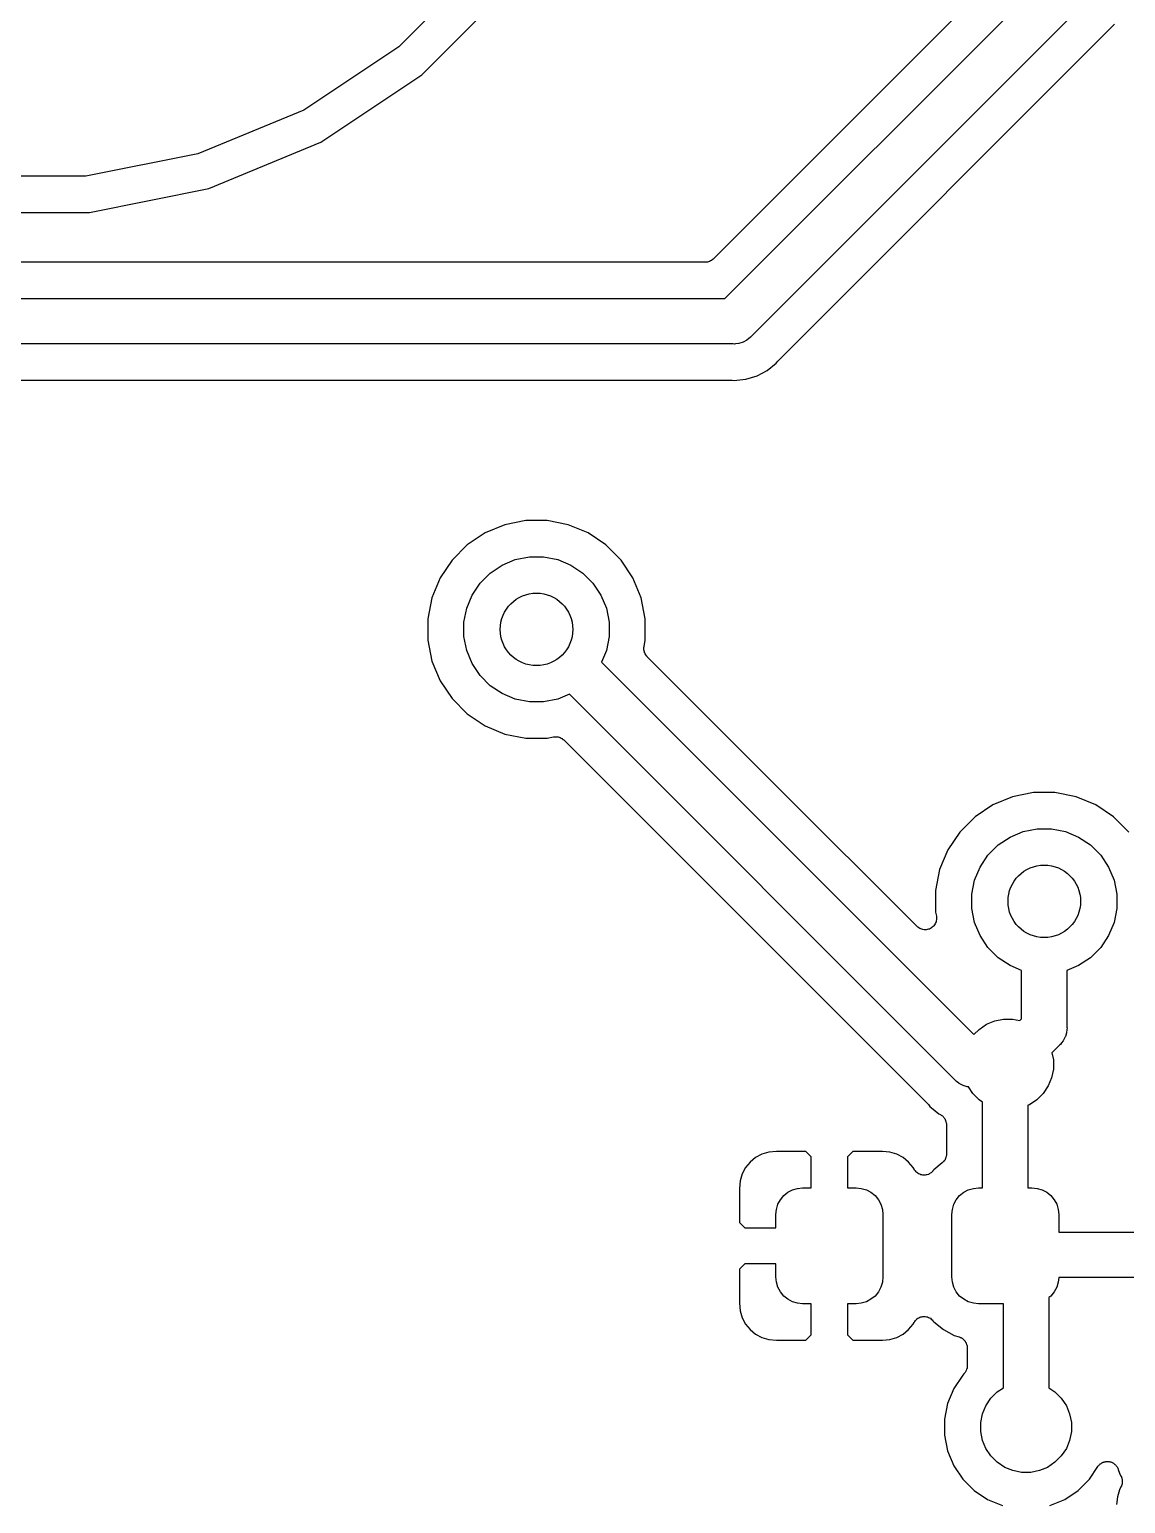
# Model space of a CAD drawing. Extents: x 113.2 to 188.8, y -123.8 to -78.2.
# Drawn here: x 151 to 157.05, y -111.52 to -103.39 of the extents above; entities that cross this region are included whole.
import ezdxf

# ---------------------------------------------------------------- set-up
doc = ezdxf.new("R2010")
doc.units = 0
doc.layers.add('BLACK', color=7, linetype='CONTINUOUS')

msp = doc.modelspace()

# ---------------------------------------------------------------- linework, layer by layer
at = {"layer": 'BLACK', "linetype": 'CONTINUOUS'}
for p, q in [((153.486, -103.04), (153.04, -103.486)), ((156.406, -103.025), (154.774, -104.657)), ((154.839, -104.875), (156.647, -103.067)), ((153.167, -103.641), (153.641, -103.167)), ((156.856, -103.211), (154.983, -105.084)), ((155.134, -105.216), (156.988, -103.362)), ((153.04, -103.486), (152.516, -103.836)), ((152.611, -104.013), (153.167, -103.641)), ((152.516, -103.836), (151.933, -104.077)), ((151.992, -104.269), (152.611, -104.013)), ((151.933, -104.077), (151.315, -104.2)), ((151.315, -104.2), (150.685, -104.2)), ((151.335, -104.4), (151.992, -104.269)), ((150.665, -104.4), (151.335, -104.4)), ((154.73, -104.675), (149.361, -104.675)), ((154.736, -104.674), (154.73, -104.675)), ((154.742, -104.674), (154.736, -104.674)), ((154.748, -104.672), (154.742, -104.674)), ((154.742, -104.674), (154.742, -104.674)), ((154.742, -104.674), (154.742, -104.674)), ((154.753, -104.671), (154.748, -104.672)), ((154.754, -104.67), (154.753, -104.671)), ((154.759, -104.668), (154.754, -104.67)), ((154.754, -104.67), (154.754, -104.67)), ((154.764, -104.665), (154.759, -104.668)), ((154.765, -104.665), (154.764, -104.665)), ((154.769, -104.661), (154.765, -104.664)), ((154.765, -104.664), (154.765, -104.665)), ((154.774, -104.657), (154.769, -104.661)), ((154.774, -104.657), (154.774, -104.657)), ((154.774, -104.657), (154.774, -104.657)), ((154.774, -104.657), (154.774, -104.657)), ((154.774, -104.657), (154.774, -104.657)), ((149.252, -104.875), (154.839, -104.875)), ((154.885, -105.125), (149.206, -105.125)), ((154.891, -105.126), (154.885, -105.125)), ((154.897, -105.125), (154.891, -105.126)), ((154.915, -105.123), (154.897, -105.125)), ((154.897, -105.125), (154.897, -105.125)), ((154.939, -105.116), (154.915, -105.123)), ((154.96, -105.104), (154.939, -105.116)), ((154.98, -105.089), (154.96, -105.104)), ((154.983, -105.084), (154.98, -105.089)), ((155.016, -105.302), (155.072, -105.272)), ((155.072, -105.272), (155.122, -105.231)), ((155.122, -105.231), (155.13, -105.221)), ((155.13, -105.22), (155.132, -105.218)), ((155.13, -105.221), (155.13, -105.22)), ((155.132, -105.218), (155.134, -105.216)), ((149.219, -105.325), (154.872, -105.325)), ((154.872, -105.325), (154.873, -105.325)), ((154.873, -105.325), (154.875, -105.325)), ((154.875, -105.325), (154.878, -105.325)), ((154.878, -105.325), (154.891, -105.327)), ((154.891, -105.327), (154.904, -105.325)), ((154.904, -105.325), (154.954, -105.32)), ((154.904, -105.325), (154.904, -105.325)), ((154.954, -105.32), (155.016, -105.302)), ((153.741, -106.1), (153.625, -106.123)), ((153.859, -106.1), (153.741, -106.1)), ((153.975, -106.123), (153.859, -106.1)), ((153.516, -106.168), (153.418, -106.234)), ((153.625, -106.123), (153.516, -106.168)), ((154.084, -106.168), (153.975, -106.123)), ((154.182, -106.234), (154.084, -106.168)), ((153.418, -106.234), (153.334, -106.318)), ((154.266, -106.318), (154.182, -106.234)), ((153.334, -106.318), (153.268, -106.416)), ((153.545, -106.389), (153.611, -106.346)), ((153.611, -106.346), (153.683, -106.315)), ((153.683, -106.315), (153.761, -106.3)), ((153.761, -106.3), (153.839, -106.3)), ((153.839, -106.3), (153.917, -106.315)), ((153.917, -106.315), (153.989, -106.346)), ((153.989, -106.346), (154.055, -106.389)), ((154.332, -106.416), (154.266, -106.318)), ((153.268, -106.416), (153.223, -106.525)), ((153.489, -106.445), (153.545, -106.389)), ((154.055, -106.389), (154.111, -106.445)), ((154.377, -106.525), (154.332, -106.416)), ((153.446, -106.511), (153.489, -106.445)), ((154.111, -106.445), (154.154, -106.511)), ((153.223, -106.525), (153.2, -106.641)), ((153.4, -106.661), (153.415, -106.583)), ((153.415, -106.583), (153.446, -106.511)), ((154.154, -106.511), (154.185, -106.583)), ((154.185, -106.583), (154.2, -106.661)), ((154.4, -106.641), (154.377, -106.525)), ((153.2, -106.641), (153.2, -106.759)), ((153.4, -106.739), (153.4, -106.661)), ((154.2, -106.661), (154.2, -106.739)), ((154.4, -106.759), (154.4, -106.641)), ((153.415, -106.817), (153.4, -106.739)), ((154.2, -106.739), (154.185, -106.817)), ((153.2, -106.759), (153.223, -106.875)), ((153.446, -106.889), (153.415, -106.817)), ((154.185, -106.817), (154.158, -106.881)), ((154.392, -106.8), (154.393, -106.794)), ((154.392, -106.806), (154.392, -106.8)), ((154.392, -106.812), (154.392, -106.806)), ((154.392, -106.806), (154.392, -106.806)), ((154.392, -106.806), (154.392, -106.806)), ((154.393, -106.818), (154.392, -106.812)), ((154.393, -106.794), (154.4, -106.759)), ((154.395, -106.824), (154.393, -106.818)), ((154.393, -106.818), (154.393, -106.818)), ((154.393, -106.818), (154.393, -106.818)), ((154.396, -106.83), (154.395, -106.824)), ((154.397, -106.83), (154.396, -106.83)), ((154.396, -106.83), (154.396, -106.83)), ((154.399, -106.835), (154.397, -106.83)), ((153.223, -106.875), (153.268, -106.984)), ((153.489, -106.955), (153.446, -106.889)), ((154.158, -106.881), (156.212, -108.935)), ((154.402, -106.84), (154.399, -106.835)), ((154.402, -106.841), (154.402, -106.84)), ((154.406, -106.845), (154.402, -106.841)), ((154.402, -106.841), (154.402, -106.841)), ((154.41, -106.85), (154.406, -106.845)), ((154.41, -106.851), (154.41, -106.85)), ((154.41, -106.85), (154.41, -106.85)), ((154.41, -106.85), (154.41, -106.85)), ((154.41, -106.85), (154.41, -106.85)), ((155.124, -107.564), (154.41, -106.851)), ((153.268, -106.984), (153.334, -107.082)), ((153.545, -107.011), (153.489, -106.955)), ((153.611, -107.054), (153.545, -107.011)), ((153.683, -107.085), (153.611, -107.054)), ((153.981, -107.058), (153.917, -107.085)), ((156.107, -109.184), (153.981, -107.058)), ((153.334, -107.082), (153.418, -107.166)), ((153.761, -107.1), (153.683, -107.085)), ((153.839, -107.1), (153.761, -107.1)), ((153.917, -107.085), (153.839, -107.1)), ((153.418, -107.166), (153.516, -107.232)), ((153.516, -107.232), (153.625, -107.277)), ((153.625, -107.277), (153.741, -107.3)), ((153.741, -107.3), (153.859, -107.3)), ((153.859, -107.3), (153.894, -107.293)), ((153.894, -107.293), (153.894, -107.293)), ((153.894, -107.293), (153.894, -107.293)), ((153.894, -107.293), (153.894, -107.293)), ((153.894, -107.293), (153.895, -107.293)), ((153.895, -107.293), (153.901, -107.292)), ((153.901, -107.292), (153.906, -107.292)), ((153.906, -107.292), (153.907, -107.292)), ((153.907, -107.292), (153.907, -107.292)), ((153.907, -107.292), (153.913, -107.293)), ((153.913, -107.293), (153.919, -107.293)), ((153.919, -107.293), (153.919, -107.293)), ((153.919, -107.293), (153.919, -107.293)), ((153.919, -107.293), (153.925, -107.295)), ((153.925, -107.295), (153.93, -107.297)), ((153.93, -107.297), (153.931, -107.297)), ((153.931, -107.297), (153.931, -107.297)), ((153.931, -107.297), (153.936, -107.3)), ((153.936, -107.3), (153.941, -107.302)), ((153.941, -107.302), (153.941, -107.303)), ((153.941, -107.303), (153.942, -107.303)), ((153.942, -107.303), (153.946, -107.307)), ((153.946, -107.307), (153.951, -107.31)), ((153.951, -107.31), (155.957, -109.316)), ((155.899, -108.339), (155.124, -107.564)), ((156.425, -107.623), (156.316, -107.668)), ((156.541, -107.6), (156.425, -107.623)), ((156.659, -107.6), (156.541, -107.6)), ((156.775, -107.623), (156.659, -107.6)), ((156.884, -107.668), (156.775, -107.623)), ((156.316, -107.668), (156.218, -107.734)), ((156.982, -107.734), (156.884, -107.668)), ((156.218, -107.734), (156.134, -107.818)), ((156.483, -107.815), (156.561, -107.8)), ((156.561, -107.8), (156.639, -107.8)), ((156.639, -107.8), (156.717, -107.815)), ((157.066, -107.818), (156.982, -107.734)), ((156.134, -107.818), (156.068, -107.916)), ((156.289, -107.945), (156.345, -107.889)), ((156.345, -107.889), (156.411, -107.846)), ((156.411, -107.846), (156.483, -107.815)), ((156.717, -107.815), (156.789, -107.846)), ((156.789, -107.846), (156.855, -107.889)), ((156.855, -107.889), (156.911, -107.945)), ((156.068, -107.916), (156.023, -108.025)), ((156.246, -108.011), (156.289, -107.945)), ((156.911, -107.945), (156.954, -108.011)), ((156.023, -108.025), (156, -108.141)), ((156.215, -108.083), (156.246, -108.011)), ((156.954, -108.011), (156.985, -108.083)), ((156.2, -108.161), (156.215, -108.083)), ((156.985, -108.083), (157, -108.161)), ((156, -108.141), (156, -108.259)), ((156.2, -108.239), (156.2, -108.161)), ((157, -108.161), (157, -108.239)), ((156, -108.259), (156.005, -108.282)), ((156.005, -108.282), (156.005, -108.283)), ((156.005, -108.283), (156.005, -108.289)), ((156.005, -108.289), (156.006, -108.295)), ((156.006, -108.295), (156.005, -108.301)), ((156.006, -108.295), (156.006, -108.295)), ((156.006, -108.295), (156.006, -108.295)), ((156.215, -108.317), (156.2, -108.239)), ((157, -108.239), (156.985, -108.317)), ((155.903, -108.343), (155.899, -108.339)), ((155.908, -108.347), (155.903, -108.343)), ((155.914, -108.35), (155.908, -108.347)), ((155.908, -108.347), (155.908, -108.347)), ((155.908, -108.347), (155.908, -108.347)), ((155.919, -108.352), (155.914, -108.35)), ((155.925, -108.354), (155.919, -108.352)), ((155.919, -108.352), (155.919, -108.352)), ((155.919, -108.352), (155.919, -108.352)), ((155.93, -108.356), (155.925, -108.354)), ((155.931, -108.356), (155.93, -108.356)), ((155.93, -108.356), (155.93, -108.356)), ((155.937, -108.357), (155.931, -108.356)), ((155.943, -108.357), (155.937, -108.357)), ((155.949, -108.357), (155.943, -108.357)), ((155.943, -108.357), (155.943, -108.357)), ((155.943, -108.357), (155.943, -108.357)), ((155.955, -108.356), (155.949, -108.357)), ((155.961, -108.354), (155.955, -108.356)), ((155.955, -108.356), (155.955, -108.356)), ((155.955, -108.356), (155.955, -108.356)), ((155.967, -108.353), (155.961, -108.354)), ((155.972, -108.35), (155.967, -108.353)), ((155.967, -108.353), (155.967, -108.353)), ((155.967, -108.353), (155.967, -108.353)), ((155.977, -108.347), (155.972, -108.35)), ((155.978, -108.347), (155.977, -108.347)), ((155.977, -108.347), (155.977, -108.347)), ((155.982, -108.343), (155.978, -108.347)), ((155.987, -108.339), (155.982, -108.343)), ((155.991, -108.335), (155.987, -108.339)), ((155.987, -108.339), (155.987, -108.339)), ((155.987, -108.339), (155.987, -108.339)), ((155.995, -108.33), (155.991, -108.335)), ((155.998, -108.324), (155.995, -108.33)), ((155.995, -108.33), (155.995, -108.33)), ((155.995, -108.33), (155.995, -108.33)), ((156.001, -108.319), (155.998, -108.324)), ((156.003, -108.313), (156.001, -108.319)), ((156.001, -108.319), (156.001, -108.319)), ((156.001, -108.319), (156.001, -108.319)), ((156.004, -108.307), (156.003, -108.313)), ((156.005, -108.301), (156.004, -108.307)), ((156.004, -108.307), (156.004, -108.307)), ((156.004, -108.307), (156.004, -108.307)), ((156.246, -108.389), (156.215, -108.317)), ((156.985, -108.317), (156.954, -108.389)), ((156.289, -108.455), (156.246, -108.389)), ((156.345, -108.511), (156.289, -108.455)), ((156.911, -108.455), (156.855, -108.511)), ((156.954, -108.389), (156.911, -108.455)), ((156.411, -108.554), (156.345, -108.511)), ((156.855, -108.511), (156.789, -108.554)), ((156.475, -108.581), (156.411, -108.554)), ((156.475, -108.848), (156.475, -108.581)), ((156.789, -108.554), (156.725, -108.581)), ((156.725, -108.581), (156.725, -108.894)), ((156.282, -108.878), (156.327, -108.86)), ((156.327, -108.86), (156.375, -108.85)), ((156.375, -108.85), (156.425, -108.85)), ((156.425, -108.85), (156.465, -108.858)), ((156.465, -108.858), (156.475, -108.848)), ((156.212, -108.935), (156.241, -108.906)), ((156.241, -108.906), (156.282, -108.878)), ((156.716, -108.948), (156.704, -108.97)), ((156.717, -108.945), (156.716, -108.948)), ((156.723, -108.925), (156.717, -108.945)), ((156.725, -108.906), (156.723, -108.925)), ((156.725, -108.894), (156.726, -108.9)), ((156.726, -108.9), (156.725, -108.906)), ((156.725, -108.906), (156.725, -108.906)), ((156.684, -108.993), (156.642, -109.035)), ((156.689, -108.989), (156.684, -108.993)), ((156.695, -108.981), (156.689, -108.989)), ((156.704, -108.97), (156.695, -108.981)), ((156.642, -109.035), (156.65, -109.075)), ((156.65, -109.075), (156.65, -109.125)), ((156.111, -109.189), (156.107, -109.184)), ((156.116, -109.193), (156.111, -109.189)), ((156.64, -109.173), (156.622, -109.218)), ((156.65, -109.125), (156.64, -109.173)), ((156.129, -109.203), (156.116, -109.193)), ((156.116, -109.193), (156.116, -109.193)), ((156.13, -109.204), (156.129, -109.203)), ((156.152, -109.216), (156.13, -109.204)), ((156.175, -109.223), (156.152, -109.216)), ((156.182, -109.224), (156.175, -109.223)), ((156.206, -109.259), (156.182, -109.224)), ((156.241, -109.294), (156.206, -109.259)), ((156.594, -109.259), (156.559, -109.294)), ((156.622, -109.218), (156.594, -109.259)), ((155.957, -109.316), (155.957, -109.317)), ((155.957, -109.317), (155.959, -109.319)), ((155.959, -109.319), (155.961, -109.321)), ((155.961, -109.321), (155.969, -109.331)), ((155.969, -109.331), (155.979, -109.339)), ((155.979, -109.339), (155.979, -109.339)), ((155.979, -109.339), (156.019, -109.372)), ((156.26, -109.307), (156.241, -109.294)), ((156.26, -109.78), (156.26, -109.307)), ((156.518, -109.322), (156.51, -109.325)), ((156.51, -109.325), (156.51, -109.78)), ((156.559, -109.294), (156.518, -109.322)), ((156.019, -109.372), (156.027, -109.376)), ((156.027, -109.376), (156.028, -109.376)), ((156.028, -109.376), (156.03, -109.378)), ((156.03, -109.378), (156.032, -109.379)), ((156.032, -109.379), (156.035, -109.381)), ((156.035, -109.381), (156.038, -109.383)), ((156.038, -109.383), (156.04, -109.385)), ((156.04, -109.385), (156.042, -109.387)), ((156.042, -109.387), (156.044, -109.39)), ((156.044, -109.39), (156.046, -109.392)), ((156.046, -109.392), (156.048, -109.394)), ((156.048, -109.394), (156.049, -109.397)), ((156.049, -109.397), (156.051, -109.4)), ((156.051, -109.4), (156.053, -109.402)), ((156.053, -109.402), (156.054, -109.405)), ((156.054, -109.405), (156.055, -109.407)), ((156.055, -109.407), (156.056, -109.411)), ((156.056, -109.411), (156.057, -109.414)), ((156.057, -109.414), (156.058, -109.416)), ((156.058, -109.416), (156.059, -109.419)), ((156.059, -109.419), (156.059, -109.422)), ((156.059, -109.422), (156.06, -109.426)), ((156.06, -109.426), (156.06, -109.429)), ((156.06, -109.429), (156.06, -109.431)), ((156.06, -109.431), (156.06, -109.595)), ((155.043, -109.594), (155.008, -109.613)), ((155.081, -109.583), (155.043, -109.594)), ((155.123, -109.579), (155.081, -109.583)), ((155.286, -109.58), (155.123, -109.579)), ((155.315, -109.609), (155.286, -109.58)), ((155.544, -109.58), (155.515, -109.609)), ((155.707, -109.579), (155.544, -109.58)), ((155.749, -109.583), (155.707, -109.579)), ((155.787, -109.594), (155.749, -109.583)), ((155.822, -109.613), (155.787, -109.594)), ((156.06, -109.595), (156.06, -109.596)), ((156.06, -109.596), (156.06, -109.598)), ((156.06, -109.598), (156.06, -109.601)), ((154.953, -109.668), (154.934, -109.703)), ((154.978, -109.638), (154.953, -109.668)), ((155.008, -109.613), (154.978, -109.638)), ((155.315, -109.78), (155.315, -109.609)), ((155.515, -109.609), (155.515, -109.78)), ((155.852, -109.638), (155.822, -109.613)), ((155.877, -109.668), (155.852, -109.638)), ((155.882, -109.677), (155.877, -109.668)), ((155.885, -109.682), (155.882, -109.677)), ((156.037, -109.643), (155.991, -109.681)), ((156.039, -109.641), (156.037, -109.643)), ((156.041, -109.64), (156.039, -109.641)), ((156.043, -109.637), (156.041, -109.64)), ((156.046, -109.635), (156.043, -109.637)), ((156.047, -109.632), (156.046, -109.635)), ((156.049, -109.63), (156.047, -109.632)), ((156.051, -109.627), (156.049, -109.63)), ((156.053, -109.625), (156.051, -109.627)), ((156.054, -109.622), (156.053, -109.625)), ((156.055, -109.62), (156.054, -109.622)), ((156.056, -109.616), (156.055, -109.62)), ((156.057, -109.613), (156.056, -109.616)), ((156.058, -109.611), (156.057, -109.613)), ((156.059, -109.608), (156.058, -109.611)), ((156.06, -109.601), (156.059, -109.605)), ((156.059, -109.605), (156.059, -109.608)), ((154.923, -109.741), (154.919, -109.783)), ((154.934, -109.703), (154.923, -109.741)), ((155.888, -109.687), (155.885, -109.682)), ((155.889, -109.687), (155.888, -109.687)), ((155.893, -109.692), (155.889, -109.687)), ((155.889, -109.687), (155.889, -109.687)), ((155.897, -109.696), (155.893, -109.692)), ((155.902, -109.699), (155.897, -109.696)), ((155.897, -109.696), (155.897, -109.696)), ((155.897, -109.696), (155.897, -109.696)), ((155.907, -109.703), (155.902, -109.699)), ((155.908, -109.703), (155.907, -109.703)), ((155.907, -109.703), (155.907, -109.703)), ((155.913, -109.705), (155.908, -109.703)), ((155.919, -109.708), (155.913, -109.705)), ((155.925, -109.709), (155.919, -109.708)), ((155.919, -109.708), (155.919, -109.708)), ((155.919, -109.708), (155.919, -109.708)), ((155.931, -109.71), (155.925, -109.709)), ((155.937, -109.71), (155.931, -109.71)), ((155.931, -109.71), (155.931, -109.71)), ((155.931, -109.71), (155.931, -109.71)), ((155.943, -109.71), (155.937, -109.71)), ((155.949, -109.709), (155.943, -109.71)), ((155.943, -109.71), (155.943, -109.71)), ((155.943, -109.71), (155.943, -109.71)), ((155.955, -109.708), (155.949, -109.709)), ((155.961, -109.706), (155.955, -109.708)), ((155.955, -109.708), (155.955, -109.708)), ((155.955, -109.708), (155.955, -109.708)), ((155.966, -109.703), (155.961, -109.706)), ((155.967, -109.703), (155.966, -109.703)), ((155.966, -109.703), (155.966, -109.703)), ((155.971, -109.7), (155.967, -109.703)), ((155.977, -109.697), (155.971, -109.7)), ((155.981, -109.692), (155.977, -109.697)), ((155.977, -109.697), (155.977, -109.697)), ((155.977, -109.697), (155.977, -109.697)), ((155.985, -109.688), (155.981, -109.692)), ((155.986, -109.688), (155.985, -109.688)), ((155.985, -109.688), (155.985, -109.688)), ((155.991, -109.681), (155.986, -109.687)), ((155.986, -109.687), (155.986, -109.688)), ((155.986, -109.688), (155.986, -109.688)), ((154.919, -109.783), (154.92, -109.971)), ((155.145, -109.846), (155.163, -109.823)), ((155.163, -109.823), (155.186, -109.805)), ((155.186, -109.805), (155.211, -109.791)), ((155.211, -109.791), (155.239, -109.783)), ((155.239, -109.783), (155.267, -109.78)), ((155.267, -109.78), (155.315, -109.78)), ((155.515, -109.78), (155.562, -109.78)), ((155.562, -109.78), (155.591, -109.783)), ((155.591, -109.783), (155.619, -109.791)), ((155.619, -109.791), (155.644, -109.805)), ((155.644, -109.805), (155.667, -109.823)), ((155.667, -109.823), (155.685, -109.846)), ((156.115, -109.846), (156.133, -109.823)), ((156.133, -109.823), (156.156, -109.805)), ((156.156, -109.805), (156.181, -109.791)), ((156.181, -109.791), (156.209, -109.783)), ((156.209, -109.783), (156.237, -109.78)), ((156.237, -109.78), (156.26, -109.78)), ((156.51, -109.78), (156.532, -109.78)), ((156.532, -109.78), (156.561, -109.783)), ((156.561, -109.783), (156.589, -109.791)), ((156.589, -109.791), (156.614, -109.805)), ((156.614, -109.805), (156.637, -109.823)), ((156.637, -109.823), (156.655, -109.846)), ((155.12, -109.927), (155.123, -109.899)), ((155.123, -109.899), (155.131, -109.871)), ((155.131, -109.871), (155.145, -109.846)), ((155.685, -109.846), (155.699, -109.871)), ((155.699, -109.871), (155.707, -109.899)), ((155.707, -109.899), (155.71, -109.927)), ((156.09, -109.927), (156.093, -109.899)), ((156.093, -109.899), (156.101, -109.871)), ((156.101, -109.871), (156.115, -109.846)), ((156.655, -109.846), (156.669, -109.871)), ((156.669, -109.871), (156.677, -109.899)), ((156.677, -109.899), (156.68, -109.927)), ((154.92, -109.971), (154.949, -110)), ((154.949, -110), (155.12, -110)), ((155.12, -110), (155.12, -109.927)), ((155.71, -109.927), (155.71, -110.272)), ((156.09, -110.272), (156.09, -109.927)), ((156.68, -109.927), (156.68, -110.025)), ((156.68, -110.025), (157.2, -110.025)), ((154.92, -110.229), (154.919, -110.417)), ((154.949, -110.2), (154.92, -110.229)), ((155.12, -110.2), (154.949, -110.2)), ((155.12, -110.272), (155.12, -110.2)), ((155.123, -110.301), (155.12, -110.272)), ((155.131, -110.329), (155.123, -110.301)), ((155.145, -110.354), (155.131, -110.329)), ((155.699, -110.329), (155.685, -110.354)), ((155.707, -110.301), (155.699, -110.329)), ((155.71, -110.272), (155.707, -110.301)), ((156.093, -110.301), (156.09, -110.272)), ((156.101, -110.329), (156.093, -110.301)), ((156.115, -110.354), (156.101, -110.329)), ((156.669, -110.329), (156.655, -110.354)), ((156.677, -110.301), (156.669, -110.329)), ((156.68, -110.275), (156.677, -110.301)), ((157.2, -110.275), (156.68, -110.275)), ((155.163, -110.377), (155.145, -110.354)), ((155.186, -110.395), (155.163, -110.377)), ((155.211, -110.409), (155.186, -110.395)), ((155.239, -110.417), (155.211, -110.409)), ((155.619, -110.409), (155.591, -110.417)), ((155.644, -110.395), (155.619, -110.409)), ((155.667, -110.377), (155.644, -110.395)), ((155.685, -110.354), (155.667, -110.377)), ((156.133, -110.377), (156.115, -110.354)), ((156.156, -110.395), (156.133, -110.377)), ((156.181, -110.409), (156.156, -110.395)), ((156.209, -110.417), (156.181, -110.409)), ((156.637, -110.377), (156.625, -110.386)), ((156.625, -110.386), (156.625, -110.883)), ((156.655, -110.354), (156.637, -110.377)), ((154.919, -110.417), (154.923, -110.459)), ((154.923, -110.459), (154.934, -110.497)), ((155.267, -110.42), (155.239, -110.417)), ((155.315, -110.42), (155.267, -110.42)), ((155.315, -110.591), (155.315, -110.42)), ((155.562, -110.42), (155.515, -110.42)), ((155.515, -110.42), (155.515, -110.591)), ((155.591, -110.417), (155.562, -110.42)), ((155.914, -110.494), (155.919, -110.492)), ((155.919, -110.492), (155.92, -110.492)), ((155.92, -110.492), (155.925, -110.491)), ((155.92, -110.492), (155.92, -110.492)), ((155.925, -110.491), (155.931, -110.49)), ((155.931, -110.49), (155.932, -110.49)), ((155.932, -110.49), (155.932, -110.49)), ((155.932, -110.49), (155.938, -110.49)), ((155.938, -110.49), (155.944, -110.49)), ((155.944, -110.49), (155.944, -110.49)), ((155.944, -110.49), (155.944, -110.49)), ((155.944, -110.49), (155.95, -110.491)), ((155.95, -110.491), (155.956, -110.492)), ((155.956, -110.492), (155.956, -110.492)), ((155.956, -110.492), (155.956, -110.492)), ((155.956, -110.492), (155.961, -110.495)), ((156.237, -110.42), (156.209, -110.417)), ((156.375, -110.42), (156.237, -110.42)), ((156.375, -110.883), (156.375, -110.42)), ((154.934, -110.497), (154.953, -110.532)), ((154.953, -110.532), (154.978, -110.562)), ((154.978, -110.562), (155.008, -110.587)), ((155.822, -110.587), (155.852, -110.562)), ((155.852, -110.562), (155.877, -110.532)), ((155.877, -110.532), (155.882, -110.523)), ((155.882, -110.522), (155.886, -110.517)), ((155.882, -110.523), (155.882, -110.522)), ((155.882, -110.522), (155.882, -110.522)), ((155.882, -110.522), (155.882, -110.522)), ((155.882, -110.522), (155.882, -110.522)), ((155.886, -110.517), (155.889, -110.512)), ((155.889, -110.512), (155.894, -110.508)), ((155.889, -110.512), (155.889, -110.512)), ((155.889, -110.512), (155.889, -110.512)), ((155.894, -110.508), (155.898, -110.504)), ((155.898, -110.503), (155.903, -110.5)), ((155.898, -110.504), (155.898, -110.503)), ((155.898, -110.503), (155.898, -110.503)), ((155.903, -110.5), (155.908, -110.497)), ((155.908, -110.497), (155.914, -110.494)), ((155.908, -110.497), (155.908, -110.497)), ((155.908, -110.497), (155.908, -110.497)), ((155.961, -110.495), (155.967, -110.497)), ((155.967, -110.497), (155.967, -110.497)), ((155.967, -110.497), (155.967, -110.497)), ((155.967, -110.497), (155.972, -110.5)), ((155.972, -110.5), (155.977, -110.504)), ((155.977, -110.504), (155.977, -110.504)), ((155.977, -110.504), (155.977, -110.504)), ((155.977, -110.504), (155.981, -110.508)), ((155.981, -110.508), (155.986, -110.513)), ((155.986, -110.513), (155.991, -110.519)), ((155.991, -110.519), (156.044, -110.562)), ((156.044, -110.562), (156.104, -110.594)), ((155.008, -110.587), (155.043, -110.606)), ((155.043, -110.606), (155.081, -110.617)), ((155.081, -110.617), (155.123, -110.621)), ((155.123, -110.621), (155.286, -110.62)), ((155.286, -110.62), (155.315, -110.591)), ((155.515, -110.591), (155.544, -110.62)), ((155.544, -110.62), (155.707, -110.621)), ((155.707, -110.621), (155.749, -110.617)), ((155.749, -110.617), (155.787, -110.606)), ((155.787, -110.606), (155.822, -110.587)), ((156.104, -110.594), (156.13, -110.602)), ((156.13, -110.602), (156.131, -110.603)), ((156.131, -110.603), (156.134, -110.604)), ((156.134, -110.604), (156.137, -110.605)), ((156.137, -110.605), (156.139, -110.606)), ((156.139, -110.606), (156.143, -110.608)), ((156.143, -110.608), (156.145, -110.609)), ((156.145, -110.609), (156.147, -110.61)), ((156.147, -110.61), (156.15, -110.613)), ((156.15, -110.613), (156.153, -110.614)), ((156.153, -110.614), (156.155, -110.616)), ((156.155, -110.616), (156.157, -110.618)), ((156.157, -110.618), (156.159, -110.621)), ((156.159, -110.621), (156.161, -110.623)), ((156.161, -110.623), (156.163, -110.626)), ((156.163, -110.626), (156.164, -110.628)), ((156.164, -110.628), (156.166, -110.631)), ((156.166, -110.631), (156.168, -110.634)), ((156.168, -110.634), (156.169, -110.636)), ((156.169, -110.636), (156.17, -110.639)), ((156.17, -110.639), (156.171, -110.642)), ((156.171, -110.642), (156.172, -110.645)), ((156.172, -110.645), (156.173, -110.648)), ((156.173, -110.648), (156.174, -110.65)), ((156.174, -110.65), (156.174, -110.654)), ((156.174, -110.654), (156.175, -110.657)), ((156.175, -110.657), (156.175, -110.66)), ((156.175, -110.66), (156.175, -110.663)), ((156.175, -110.663), (156.175, -110.763)), ((156.15, -110.813), (156.101, -110.887)), ((156.157, -110.807), (156.15, -110.813)), ((156.16, -110.803), (156.157, -110.807)), ((156.164, -110.798), (156.16, -110.803)), ((156.167, -110.792), (156.164, -110.798)), ((156.164, -110.798), (156.164, -110.798)), ((156.164, -110.798), (156.164, -110.798)), ((156.17, -110.787), (156.167, -110.792)), ((156.172, -110.781), (156.17, -110.787)), ((156.17, -110.787), (156.17, -110.787)), ((156.17, -110.787), (156.17, -110.787)), ((156.174, -110.776), (156.172, -110.781)), ((156.175, -110.763), (156.174, -110.769)), ((156.174, -110.769), (156.174, -110.775)), ((156.174, -110.775), (156.174, -110.775)), ((156.174, -110.775), (156.174, -110.776)), ((156.175, -110.763), (156.175, -110.763)), ((156.175, -110.763), (156.175, -110.763)), ((156.175, -110.763), (156.175, -110.763)), ((156.175, -110.763), (156.175, -110.763)), ((156.101, -110.887), (156.067, -110.969)), ((156.341, -110.906), (156.375, -110.883)), ((156.625, -110.883), (156.659, -110.906)), ((156.067, -110.969), (156.05, -111.056)), ((156.278, -110.982), (156.306, -110.941)), ((156.306, -110.941), (156.341, -110.906)), ((156.659, -110.906), (156.694, -110.941)), ((156.694, -110.941), (156.722, -110.982)), ((156.05, -111.056), (156.05, -111.144)), ((156.25, -111.075), (156.26, -111.027)), ((156.26, -111.027), (156.278, -110.982)), ((156.722, -110.982), (156.74, -111.027)), ((156.74, -111.027), (156.75, -111.075)), ((156.25, -111.125), (156.25, -111.075)), ((156.26, -111.173), (156.25, -111.125)), ((156.75, -111.125), (156.74, -111.173)), ((156.75, -111.075), (156.75, -111.125)), ((156.05, -111.144), (156.067, -111.231)), ((156.278, -111.218), (156.26, -111.173)), ((156.306, -111.259), (156.278, -111.218)), ((156.722, -111.218), (156.694, -111.259)), ((156.74, -111.173), (156.722, -111.218)), ((156.067, -111.231), (156.101, -111.313)), ((156.341, -111.294), (156.306, -111.259)), ((156.382, -111.322), (156.341, -111.294)), ((156.659, -111.294), (156.618, -111.322)), ((156.694, -111.259), (156.659, -111.294)), ((156.904, -111.307), (156.907, -111.305)), ((156.907, -111.305), (156.909, -111.303)), ((156.909, -111.303), (156.911, -111.302)), ((156.911, -111.302), (156.914, -111.3)), ((156.914, -111.3), (156.917, -111.298)), ((156.917, -111.298), (156.919, -111.297)), ((156.919, -111.297), (156.922, -111.295)), ((156.922, -111.295), (156.925, -111.294)), ((156.925, -111.294), (156.928, -111.293)), ((156.928, -111.293), (156.93, -111.292)), ((156.93, -111.292), (156.933, -111.291)), ((156.933, -111.291), (156.937, -111.291)), ((156.937, -111.291), (156.94, -111.29)), ((156.94, -111.29), (156.942, -111.29)), ((156.942, -111.29), (156.946, -111.29)), ((156.946, -111.29), (156.949, -111.29)), ((156.949, -111.29), (156.952, -111.29)), ((156.952, -111.29), (156.955, -111.29)), ((156.955, -111.29), (156.958, -111.29)), ((156.958, -111.29), (156.961, -111.291)), ((156.961, -111.291), (156.964, -111.292)), ((156.964, -111.292), (156.967, -111.292)), ((156.967, -111.292), (156.97, -111.294)), ((156.97, -111.294), (156.973, -111.294)), ((156.973, -111.294), (156.975, -111.296)), ((156.975, -111.296), (156.978, -111.297)), ((156.978, -111.297), (156.981, -111.299)), ((156.981, -111.299), (156.983, -111.3)), ((156.983, -111.3), (156.986, -111.302)), ((156.986, -111.302), (156.988, -111.304)), ((156.988, -111.304), (156.99, -111.306)), ((156.99, -111.306), (156.993, -111.308)), ((156.101, -111.313), (156.15, -111.387)), ((156.15, -111.387), (156.213, -111.45)), ((156.427, -111.34), (156.382, -111.322)), ((156.475, -111.35), (156.427, -111.34)), ((156.525, -111.35), (156.475, -111.35)), ((156.573, -111.34), (156.525, -111.35)), ((156.618, -111.322), (156.573, -111.34)), ((156.787, -111.45), (156.85, -111.387)), ((156.85, -111.387), (156.896, -111.317)), ((156.896, -111.317), (156.898, -111.314)), ((156.896, -111.317), (156.896, -111.317)), ((156.898, -111.314), (156.9, -111.312)), ((156.9, -111.312), (156.902, -111.31)), ((156.902, -111.31), (156.904, -111.307)), ((156.993, -111.308), (156.995, -111.31)), ((156.995, -111.31), (156.997, -111.313)), ((156.997, -111.313), (156.999, -111.315)), ((156.999, -111.315), (157.001, -111.318)), ((157.001, -111.318), (157.002, -111.32)), ((157.002, -111.32), (157.004, -111.323)), ((157.004, -111.323), (157.005, -111.326)), ((157.005, -111.326), (157.006, -111.329)), ((157.006, -111.329), (157.007, -111.331)), ((157.007, -111.331), (157.008, -111.334)), ((157.008, -111.334), (157.014, -111.354)), ((157.014, -111.354), (157.023, -111.37)), ((157.023, -111.37), (157.023, -111.371)), ((157.023, -111.371), (157.023, -111.371)), ((157.023, -111.371), (157.023, -111.371)), ((157.023, -111.371), (157.024, -111.371)), ((157.024, -111.371), (157.026, -111.377)), ((157.026, -111.377), (157.028, -111.382)), ((157.028, -111.382), (157.028, -111.382)), ((157.028, -111.382), (157.028, -111.383)), ((157.028, -111.383), (157.029, -111.388)), ((156.213, -111.45), (156.287, -111.499)), ((156.713, -111.499), (156.787, -111.45)), ((157.014, -111.446), (157.003, -111.484)), ((157.023, -111.43), (157.014, -111.446)), ((157.025, -111.424), (157.023, -111.43)), ((157.028, -111.419), (157.025, -111.424)), ((157.029, -111.413), (157.028, -111.418)), ((157.028, -111.418), (157.028, -111.419)), ((157.028, -111.419), (157.028, -111.419)), ((157.029, -111.388), (157.03, -111.394)), ((157.03, -111.407), (157.029, -111.413)), ((157.03, -111.394), (157.03, -111.394)), ((157.03, -111.394), (157.03, -111.395)), ((157.03, -111.395), (157.03, -111.4)), ((157.03, -111.4), (157.03, -111.406)), ((157.03, -111.406), (157.03, -111.407)), ((157.03, -111.407), (157.03, -111.407)), ((156.287, -111.499), (156.369, -111.533)), ((156.631, -111.533), (156.713, -111.499)), ((157.003, -111.484), (156.999, -111.526))]:
    msp.add_line(p, q, dxfattribs=at)
at = {"layer": 'BLACK'}
for centre in [(153.8, -106.7), (156.6, -108.2)]:
    msp.add_circle(centre, 0.2, dxfattribs=at)

doc.saveas('drawing.dxf')
